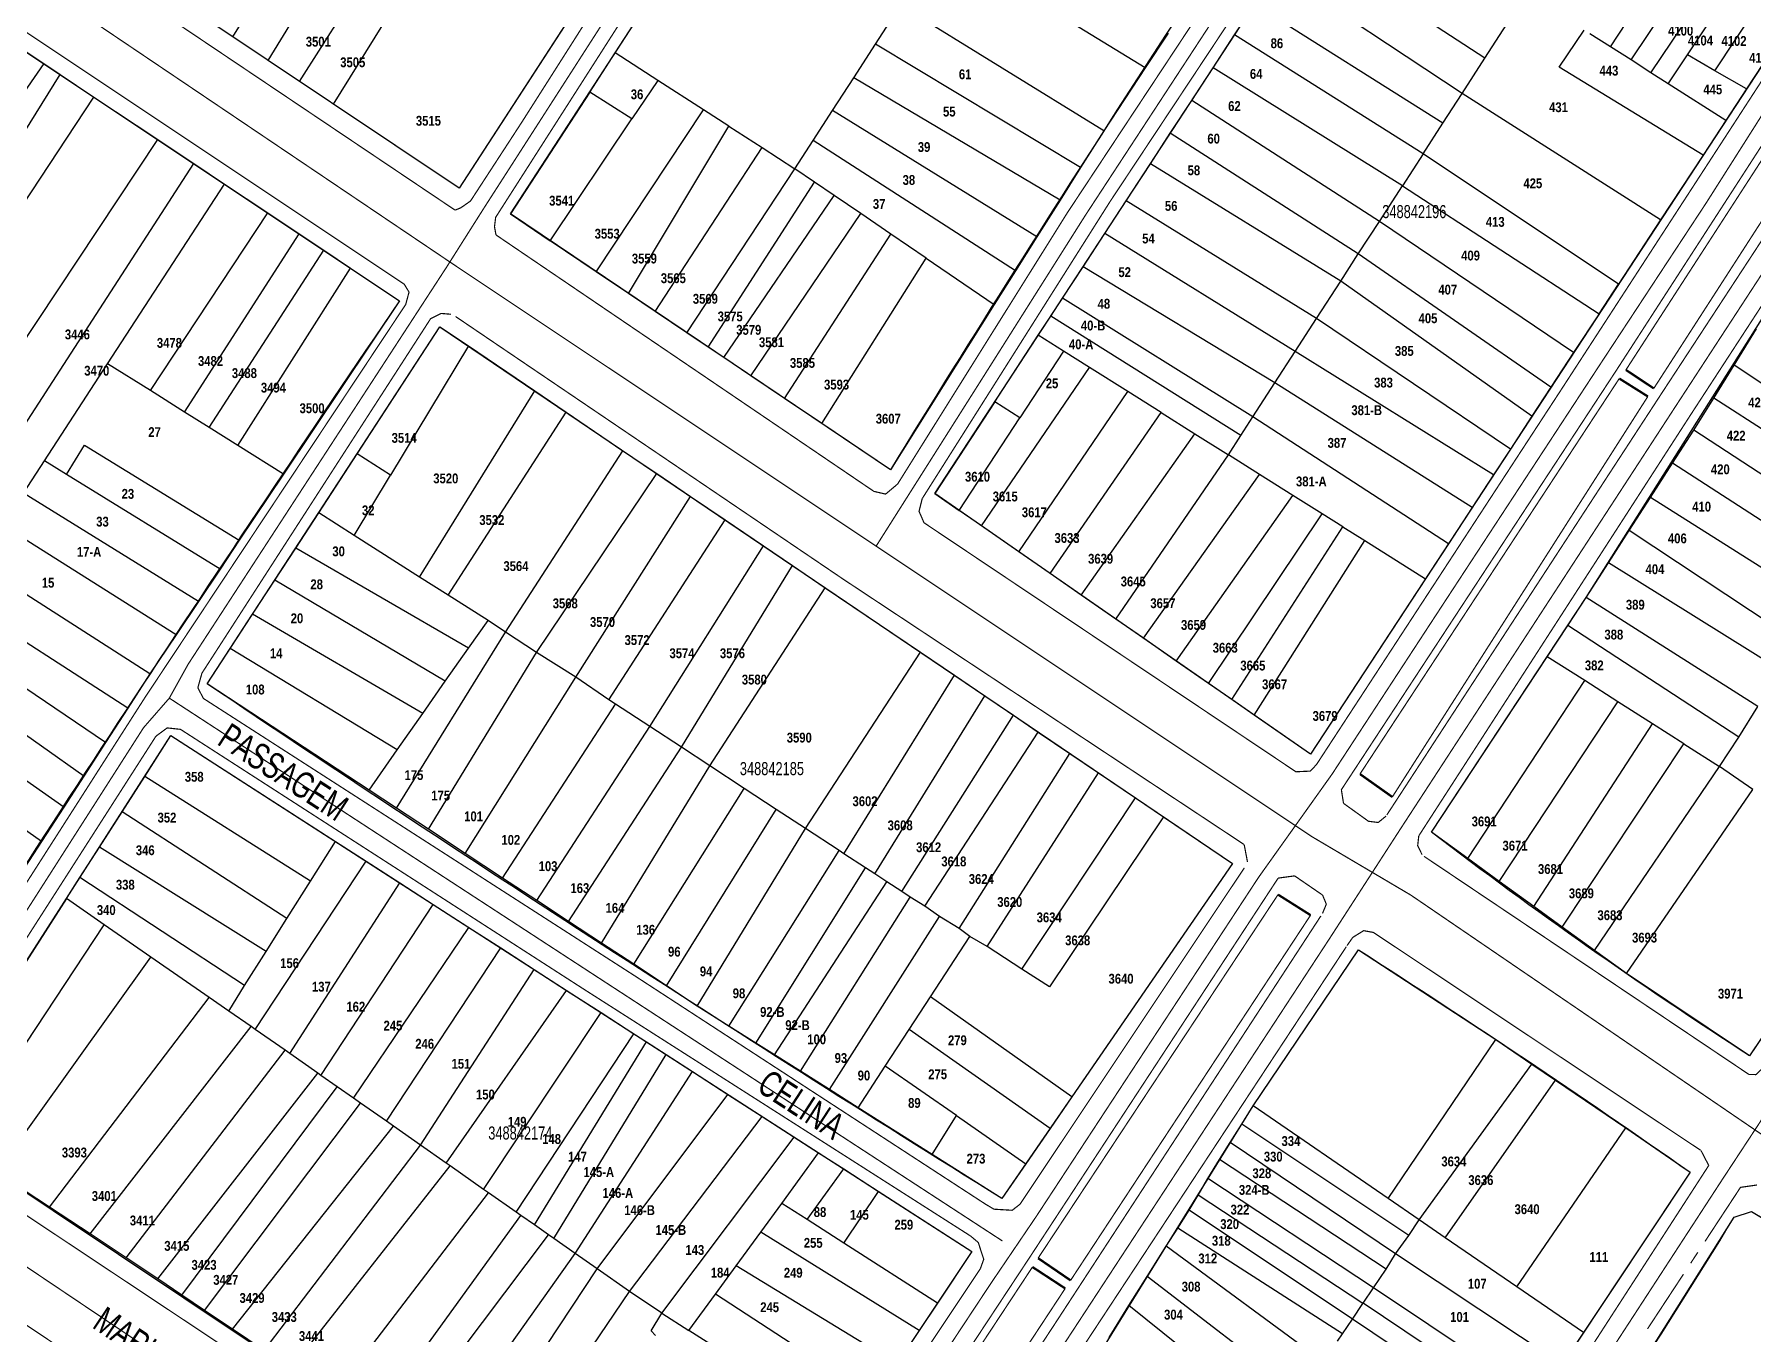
# Model space of a CAD drawing. Extents: x 203136 to 205923, y 4839890 to 4842982.
# Drawn here: x 204999.4 to 205261.9, y 4840699.6 to 4840898.2 of the extents above; entities that cross this region are included whole.
import ezdxf
from ezdxf.enums import TextEntityAlignment as Align

# ---------------------------------------------------------------- set-up
doc = ezdxf.new("R2010")
doc.units = 0
doc.header["$LTSCALE"] = 1.5
doc.header["$MEASUREMENT"] = 0
doc.linetypes.add('TRACO_13', pattern=[8, 5, -1, 1, -1])
for name, color, linetype in [('CD_MALHA_LOTES', 40, 'CONTINUOUS'), ('CD_TXT_QUADRA', 7, 'CONTINUOUS'), ('HD-CANAIS', 7, 'CONTINUOUS'), ('RU-QUADRAS', 210, 'CONTINUOUS'), ('SV-EIXO-RUA-N-PAV', 6, 'CONTINUOUS'), ('SV-EIXO-RUA-PAV', 20, 'CONTINUOUS'), ('SV-PONTE-BUEIRO', 249, 'CONTINUOUS'), ('SV-RUA-NAO-PAV-S-GUIA-C-GUIA', 7, 'CONTINUOUS'), ('SV-RUA-PAVIM-S-GUIA-C-GUIA', 7, 'CONTINUOUS'), ('SV-TXT-RUA-PAV-S-GUIA-C-GUIA', 7, 'CONTINUOUS'), ('Th_NmrPort', 1, 'CONTINUOUS')]:
    doc.layers.add(name, color=color, linetype=linetype)
doc.styles.add('ARIAL', font='ARIAL.TTF')
doc.styles.get("Standard").update_dxf_attribs({"font": 'swisscbo.ttf'})

msp = doc.modelspace()

# ---------------------------------------------------------------- linework, layer by layer
at = {"layer": 'CD_MALHA_LOTES', "linetype": 'Continuous', "flags": 128}
for points in [[(205029.64, 4840897.81), (205046.01, 4840924.04)], [(205088.04, 4840895.35), (205105.8, 4840922.69)], [(205035.05, 4840894.2), (205051.18, 4840920.54)], [(205240.03, 4840896.27), (205256.08, 4840920.7)], [(205039.83, 4840891), (205056.39, 4840917)], [(205243.17, 4840894.27), (205259.38, 4840918.45)], [(205246.21, 4840892.33), (205262.37, 4840916.41)], [(205251.78, 4840895.06), (205264.82, 4840914.73)], [(205045.04, 4840887.52), (205061.26, 4840913.71)], [(205169, 4840893.06), (205137.84, 4840912.14)], [(205220.86, 4840894.53), (205192.42, 4840913.08)], [(205255.99, 4840892.63), (205268.79, 4840912.02)], [(205273.31, 4840908.94), (205260.8, 4840889.85)], [(205217.38, 4840889.15), (205189.05, 4840907.93)], [(205029.64, 4840897.81), (205025.08, 4840900.86)], [(205081.18, 4840900.79), (205064.25, 4840874.68)], [(205127.82, 4840896.68), (205131.64, 4840902.57)], [(205162.66, 4840883.46), (205131.64, 4840902.57)], [(205182.62, 4840898.09), (205185.67, 4840902.75)], [(205214.46, 4840884.63), (205185.67, 4840902.75)], [(205172.49, 4840898.34), (205169, 4840893.06)], [(205220.86, 4840894.53), (205224.22, 4840899.73)], [(205232.22, 4840893.15), (205236.03, 4840898.82)], [(205240.03, 4840896.27), (205236.9, 4840898.27)], [(204997.05, 4840896.22), (205000.81, 4840893.71)], [(205035.05, 4840894.2), (205029.64, 4840897.81)], [(205124.5, 4840891.54), (205127.82, 4840896.68)], [(205159.11, 4840877.85), (205127.82, 4840896.68)], [(205179.34, 4840893.05), (205182.62, 4840898.09)], [(205211.43, 4840879.96), (205182.62, 4840898.09)], [(205243.17, 4840894.27), (205240.03, 4840896.27)], [(205000.81, 4840893.71), (204965.71, 4840842.98)], [(205000.81, 4840893.71), (205003.29, 4840892.05)], [(205039.83, 4840891), (205035.05, 4840894.2)], [(205084.2, 4840889.36), (205088.04, 4840895.35)], [(205094.57, 4840891.15), (205088.04, 4840895.35)], [(205169, 4840893.06), (205162.66, 4840883.46)], [(205176.09, 4840888.09), (205179.34, 4840893.05)], [(205208.26, 4840875.05), (205179.34, 4840893.05)], [(205217.38, 4840889.15), (205220.86, 4840894.53)], [(205254.17, 4840879.73), (205232.22, 4840893.15)], [(205246.21, 4840892.33), (205243.17, 4840894.27)], [(205248.86, 4840890.65), (205251.78, 4840895.06)], [(205255.99, 4840892.63), (205251.78, 4840895.06)], [(204965.45, 4840831.11), (205003.29, 4840892.05)], [(205003.29, 4840892.05), (205008.45, 4840888.61)], [(205045.04, 4840887.52), (205039.83, 4840891)], [(205094.57, 4840891.15), (205090.6, 4840885.28)], [(205101.56, 4840886.64), (205094.57, 4840891.15)], [(205121.26, 4840886.54), (205124.5, 4840891.54)], [(205155.98, 4840872.87), (205124.5, 4840891.54)], [(205248.86, 4840890.65), (205246.21, 4840892.33)], [(205257.65, 4840885.05), (205248.86, 4840890.65)], [(205260.8, 4840889.85), (205255.99, 4840892.63)], [(204968.96, 4840828.68), (205008.45, 4840888.61)], [(205008.45, 4840888.61), (205018.22, 4840882.1)], [(205084.2, 4840889.36), (205072.05, 4840870.75)], [(205090.6, 4840885.28), (205084.2, 4840889.36)], [(205172.82, 4840883.08), (205176.09, 4840888.09)], [(205204.74, 4840869.62), (205176.09, 4840888.09)], [(205214.46, 4840884.63), (205217.38, 4840889.15)], [(205247.69, 4840869.84), (205217.38, 4840889.15)], [(205260.8, 4840889.85), (205257.65, 4840885.05)], [(205064.25, 4840874.68), (205045.04, 4840887.52)], [(205078.13, 4840866.66), (205090.6, 4840885.28)], [(205085.15, 4840861.93), (205101.56, 4840886.64)], [(205105.4, 4840884.16), (205101.56, 4840886.64)], [(205118.3, 4840881.98), (205121.26, 4840886.54)], [(205152.44, 4840867.24), (205121.26, 4840886.54)], [(205257.65, 4840885.05), (205254.17, 4840879.73)], [(205090.07, 4840858.62), (205105.4, 4840884.16)], [(205105.4, 4840884.16), (205110.48, 4840880.89)], [(205162.66, 4840883.46), (205159.11, 4840877.85)], [(205169.78, 4840878.42), (205172.82, 4840883.08)], [(205201.53, 4840864.65), (205172.82, 4840883.08)], [(205211.43, 4840879.96), (205214.46, 4840884.63)], [(204978.41, 4840822.13), (205018.22, 4840882.1)], [(205018.22, 4840882.1), (205023.71, 4840878.44)], [(205094.18, 4840855.85), (205110.48, 4840880.89)], [(205110.48, 4840880.89), (205115.5, 4840877.66)], [(205115.5, 4840877.66), (205118.3, 4840881.98)], [(205149.19, 4840862.09), (205118.3, 4840881.98)], [(205211.43, 4840879.96), (205208.26, 4840875.05)], [(205241.27, 4840860.04), (205211.43, 4840879.96)], [(204984.49, 4840817.92), (205023.71, 4840878.44)], [(205023.71, 4840878.44), (205028.41, 4840875.3)], [(205098.99, 4840852.61), (205115.5, 4840877.66)], [(205118.47, 4840875.63), (205115.5, 4840877.66)], [(205159.11, 4840877.85), (205155.98, 4840872.87)], [(205166.09, 4840872.77), (205169.78, 4840878.42)], [(205198.85, 4840860.51), (205169.78, 4840878.42)], [(205254.17, 4840879.73), (205247.69, 4840869.84)], [(205010.54, 4840847.86), (205028.41, 4840875.3)], [(205028.41, 4840875.3), (205035.02, 4840870.9)], [(205102.25, 4840850.42), (205118.47, 4840875.63)], [(205121.5, 4840873.57), (205118.47, 4840875.63)], [(205204.74, 4840869.62), (205208.26, 4840875.05)], [(205208.26, 4840875.05), (205238.3, 4840855.51)], [(205104.64, 4840848.81), (205121.5, 4840873.57)], [(205125.56, 4840870.81), (205121.5, 4840873.57)], [(205155.98, 4840872.87), (205152.44, 4840867.24)], [(205162.82, 4840867.77), (205166.09, 4840872.77)], [(205195.14, 4840854.78), (205166.09, 4840872.77)], [(205017.07, 4840843.77), (205035.02, 4840870.9)], [(205035.02, 4840870.9), (205039.79, 4840867.72)], [(205072.05, 4840870.75), (205078.13, 4840866.66)], [(205108.74, 4840846.05), (205125.56, 4840870.81)], [(205130.14, 4840867.69), (205125.56, 4840870.81)], [(205201.53, 4840864.65), (205204.74, 4840869.62)], [(205234.41, 4840849.57), (205204.74, 4840869.62)], [(205247.69, 4840869.84), (205241.27, 4840860.04)], [(205022.29, 4840840.5), (205039.79, 4840867.72)], [(205039.79, 4840867.72), (205043.54, 4840865.22)], [(205085.15, 4840861.93), (205078.13, 4840866.66)], [(205113.88, 4840842.59), (205130.14, 4840867.69)], [(205135.55, 4840864), (205130.14, 4840867.69)], [(205152.44, 4840867.24), (205149.19, 4840862.09)], [(205159.5, 4840862.69), (205162.82, 4840867.77)], [(205191.9, 4840849.76), (205162.82, 4840867.77)], [(205026.06, 4840838.14), (205043.54, 4840865.22)], [(205043.54, 4840865.22), (205047.64, 4840862.48)], [(205119.61, 4840838.73), (205135.55, 4840864)], [(205135.55, 4840864), (205145.94, 4840856.92)], [(205198.85, 4840860.51), (205201.53, 4840864.65)], [(205230.95, 4840844.3), (205201.53, 4840864.65)], [(205030.44, 4840835.4), (205047.64, 4840862.48)], [(205047.64, 4840862.48), (205055.11, 4840857.5)], [(205090.07, 4840858.62), (205085.15, 4840861.93)], [(205149.19, 4840862.09), (205145.94, 4840856.92)], [(205156.37, 4840857.9), (205159.5, 4840862.69)], [(205188.79, 4840844.97), (205159.5, 4840862.69)], [(205195.14, 4840854.78), (205198.85, 4840860.51)], [(205228.04, 4840839.85), (205198.85, 4840860.51)], [(205238.3, 4840855.51), (205241.27, 4840860.04)], [(205055.11, 4840857.5), (205037.41, 4840831.03)], [(205094.18, 4840855.85), (205090.07, 4840858.62)], [(205145.94, 4840856.92), (205130.07, 4840831.69)], [(205154.55, 4840855.12), (205156.37, 4840857.9)], [(205185.44, 4840839.78), (205156.37, 4840857.9)], [(205048.64, 4840834.12), (205061.29, 4840853.53)], [(205061.29, 4840853.53), (205065.63, 4840850.59)], [(205098.99, 4840852.61), (205094.18, 4840855.85)], [(205152.66, 4840852.23), (205154.55, 4840855.12)], [(205183.6, 4840836.94), (205154.55, 4840855.12)], [(205191.9, 4840849.76), (205195.14, 4840854.78)], [(205224.77, 4840834.85), (205195.14, 4840854.78)], [(205238.3, 4840855.51), (205234.41, 4840849.57)], [(205102.25, 4840850.42), (205098.99, 4840852.61)], [(205146.01, 4840842.04), (205152.66, 4840852.23)], [(205156.53, 4840849.79), (205152.66, 4840852.23)], [(205258.92, 4840847.68), (205262.34, 4840853.22)], [(205065.63, 4840850.59), (205053.75, 4840830.88)], [(205065.63, 4840850.59), (205075.77, 4840843.72)], [(205104.64, 4840848.81), (205102.25, 4840850.42)], [(205108.74, 4840846.05), (205104.64, 4840848.81)], [(205156.53, 4840849.79), (205149.86, 4840839.63)], [(205160.5, 4840847.3), (205156.53, 4840849.79)], [(205188.79, 4840844.97), (205191.9, 4840849.76)], [(205222.18, 4840830.9), (205191.9, 4840849.76)], [(205234.41, 4840849.57), (205230.95, 4840844.3)], [(205000.88, 4840833.03), (205010.54, 4840847.86)], [(205017.07, 4840843.77), (205010.54, 4840847.86)], [(205113.88, 4840842.59), (205108.74, 4840846.05)], [(205144, 4840823.1), (205160.5, 4840847.3)], [(205166.32, 4840843.64), (205160.5, 4840847.3)], [(205255.8, 4840842.64), (205258.92, 4840847.68)], [(205284.83, 4840830.41), (205258.92, 4840847.68)], [(205022.29, 4840840.5), (205017.07, 4840843.77)], [(205058.19, 4840815.3), (205075.77, 4840843.72)], [(205075.77, 4840843.72), (205080.57, 4840840.47)], [(205149.68, 4840819.16), (205166.32, 4840843.64)], [(205171.4, 4840840.44), (205166.32, 4840843.64)], [(205185.44, 4840839.78), (205188.79, 4840844.97)], [(205218.93, 4840825.94), (205188.79, 4840844.97)], [(205230.95, 4840844.3), (205228.04, 4840839.85)], [(205026.06, 4840838.14), (205022.29, 4840840.5)], [(205062.57, 4840812.51), (205080.57, 4840840.47)], [(205080.57, 4840840.47), (205089.23, 4840834.6)], [(205119.61, 4840838.73), (205113.88, 4840842.59)], [(205146.01, 4840842.04), (205136.87, 4840828.05)], [(205149.86, 4840839.63), (205146.01, 4840842.04)], [(205154.49, 4840815.82), (205171.4, 4840840.44)], [(205171.4, 4840840.44), (205176.58, 4840837.19)], [(205252.78, 4840837.75), (205255.8, 4840842.64)], [(205281.94, 4840825.8), (205255.8, 4840842.64)], [(205030.44, 4840835.4), (205026.06, 4840838.14)], [(205130.07, 4840831.69), (205119.61, 4840838.73)], [(205140.58, 4840825.48), (205149.86, 4840839.63)], [(205183.6, 4840836.94), (205185.44, 4840839.78)], [(205215.29, 4840820.39), (205185.44, 4840839.78)], [(205228.04, 4840839.85), (205224.77, 4840834.85)], [(205249.52, 4840832.68), (205252.78, 4840837.75)], [(205278.73, 4840820.78), (205252.78, 4840837.75)], [(205004.24, 4840830.96), (205006.99, 4840835.44)], [(205006.99, 4840835.44), (205030.65, 4840820.91)], [(205037.41, 4840831.03), (205030.44, 4840835.4)], [(205159.23, 4840812.53), (205176.58, 4840837.19)], [(205176.58, 4840837.19), (205181.68, 4840833.98)], [(205181.68, 4840833.98), (205183.6, 4840836.94)], [(204997.69, 4840828.13), (205000.88, 4840833.03)], [(205004.24, 4840830.96), (205000.88, 4840833.03)], [(205042.78, 4840825.13), (205048.64, 4840834.12)], [(205053.75, 4840830.88), (205048.64, 4840834.12)], [(205071.32, 4840806.89), (205089.23, 4840834.6)], [(205089.23, 4840834.6), (205094.39, 4840831.11)], [(205164.5, 4840808.87), (205181.68, 4840833.98)], [(205186.45, 4840830.98), (205181.68, 4840833.98)], [(205224.77, 4840834.85), (205222.18, 4840830.9)], [(205246.15, 4840827.45), (205249.52, 4840832.68)], [(205275.58, 4840815.85), (205249.52, 4840832.68)], [(205027.71, 4840816.51), (205004.24, 4840830.96)], [(205037.41, 4840831.03), (205030.65, 4840820.91)], [(205048.2, 4840821.67), (205053.75, 4840830.88)], [(205076.06, 4840803.78), (205094.39, 4840831.11)], [(205094.39, 4840831.11), (205099.54, 4840827.62)], [(205168.7, 4840805.95), (205186.45, 4840830.98)], [(205191.54, 4840827.77), (205186.45, 4840830.98)], [(205222.18, 4840830.9), (205218.93, 4840825.94)], [(205024.42, 4840811.59), (204997.69, 4840828.13)], [(205082.06, 4840800), (205099.54, 4840827.62)], [(205099.54, 4840827.62), (205104.84, 4840824.02)], [(205136.87, 4840828.05), (205140.58, 4840825.48)], [(205173.72, 4840802.47), (205191.54, 4840827.77)], [(205196.01, 4840824.97), (205191.54, 4840827.77)], [(205242.91, 4840822.41), (205246.15, 4840827.45)], [(205272.39, 4840810.87), (205246.15, 4840827.45)], [(205039.26, 4840819.73), (205042.78, 4840825.13)], [(205048.2, 4840821.67), (205042.78, 4840825.13)], [(205144, 4840823.1), (205140.58, 4840825.48)], [(205178.67, 4840799.03), (205196.01, 4840824.97)], [(205199.15, 4840822.99), (205196.01, 4840824.97)], [(205218.93, 4840825.94), (205215.29, 4840820.39)], [(205021.01, 4840806.49), (204994.49, 4840823.22)], [(205087.08, 4840796.56), (205104.84, 4840824.02)], [(205104.84, 4840824.02), (205110.69, 4840820.06)], [(205149.68, 4840819.16), (205144, 4840823.1)], [(205182.2, 4840796.58), (205199.15, 4840822.99)], [(205199.15, 4840822.99), (205202.53, 4840820.87)], [(205239.73, 4840817.47), (205242.91, 4840822.41)], [(205268.79, 4840805.24), (205242.91, 4840822.41)], [(205030.65, 4840820.91), (205027.71, 4840816.51)], [(205036.06, 4840814.82), (205039.26, 4840819.73)], [(205065.63, 4840804.44), (205039.26, 4840819.73)], [(205058.19, 4840815.3), (205048.2, 4840821.67)], [(205093.35, 4840792.45), (205110.69, 4840820.06)], [(205110.69, 4840820.06), (205115.11, 4840817.07)], [(205185.63, 4840794.19), (205202.53, 4840820.87)], [(205202.53, 4840820.87), (205211.79, 4840815.04)], [(205215.29, 4840820.39), (205211.79, 4840815.04)], [(205017, 4840800.5), (204990.69, 4840817.38)], [(205098.16, 4840789.3), (205115.11, 4840817.07)], [(205115.11, 4840817.07), (205120.14, 4840813.66)], [(205154.49, 4840815.82), (205149.68, 4840819.16)], [(205236.33, 4840812.19), (205239.73, 4840817.47)], [(205266.08, 4840801.01), (205239.73, 4840817.47)], [(205027.71, 4840816.51), (205024.42, 4840811.59)], [(205032.68, 4840809.64), (205036.06, 4840814.82)], [(205062.1, 4840799.4), (205036.06, 4840814.82)], [(205062.57, 4840812.51), (205058.19, 4840815.3)], [(205159.23, 4840812.53), (205154.49, 4840815.82)], [(205211.79, 4840815.04), (205194.22, 4840788.23)], [(205013.64, 4840795.29), (204987.28, 4840812.3)], [(205024.42, 4840811.59), (205021.01, 4840806.49)], [(205068.63, 4840808.64), (205062.57, 4840812.51)], [(205102.48, 4840786.47), (205120.14, 4840813.66)], [(205120.14, 4840813.66), (205134.66, 4840803.82)], [(205164.5, 4840808.87), (205159.23, 4840812.53)], [(205233.52, 4840807.89), (205236.33, 4840812.19)], [(205262.56, 4840795.52), (205236.33, 4840812.19)], [(205029.27, 4840804.41), (205032.68, 4840809.64)], [(205058.67, 4840794.47), (205032.68, 4840809.64)], [(205168.7, 4840805.95), (205164.5, 4840808.87)], [(205010.22, 4840790.01), (204984.1, 4840807.7)], [(205021.01, 4840806.49), (205017, 4840800.5)], [(205054.64, 4840780), (205071.32, 4840806.89)], [(205065.63, 4840804.44), (205068.63, 4840808.64)], [(205071.32, 4840806.89), (205068.63, 4840808.64)], [(205076.06, 4840803.78), (205071.32, 4840806.89)], [(205230.38, 4840803.13), (205233.52, 4840807.89)], [(205259.66, 4840790.85), (205233.52, 4840807.89)], [(205025.74, 4840799), (205029.27, 4840804.41)], [(205054.77, 4840788.9), (205029.27, 4840804.41)], [(205059.54, 4840776.77), (205076.06, 4840803.78)], [(205062.1, 4840799.4), (205065.63, 4840804.44)], [(205082.06, 4840800), (205076.06, 4840803.78)], [(205117.12, 4840776.88), (205134.66, 4840803.82)], [(205134.66, 4840803.82), (205139.84, 4840800.31)], [(205173.72, 4840802.47), (205168.7, 4840805.95)], [(205006.93, 4840784.91), (204980.99, 4840803.2)], [(205178.67, 4840799.03), (205173.72, 4840802.47)], [(205212.69, 4840776.33), (205230.38, 4840803.13)], [(205236.1, 4840799.48), (205230.38, 4840803.13)], [(205003.84, 4840780.13), (204977.72, 4840798.47)], [(205017, 4840800.5), (205013.64, 4840795.29)], [(205050.47, 4840782.74), (205025.74, 4840799)], [(205058.67, 4840794.47), (205062.1, 4840799.4)], [(205065.13, 4840773.09), (205082.06, 4840800)], [(205087.08, 4840796.56), (205082.06, 4840800)], [(205122.97, 4840773.05), (205139.84, 4840800.31)], [(205139.84, 4840800.31), (205144.5, 4840797.15)], [(205182.2, 4840796.58), (205178.67, 4840799.03)], [(205218.24, 4840772.31), (205236.1, 4840799.48)], [(205241.17, 4840796.26), (205236.1, 4840799.48)], [(205070.85, 4840769.33), (205088.11, 4840795.88)], [(205088.11, 4840795.88), (205087.08, 4840796.56)], [(205093.35, 4840792.45), (205088.11, 4840795.88)], [(205127.7, 4840769.96), (205144.5, 4840797.15)], [(205144.5, 4840797.15), (205148.88, 4840794.18)], [(205185.63, 4840794.19), (205182.2, 4840796.58)], [(205223.06, 4840768.81), (205241.17, 4840796.26)], [(205246.43, 4840792.9), (205241.17, 4840796.26)], [(205000.46, 4840774.9), (204974.22, 4840793.4)], [(205013.64, 4840795.29), (205010.22, 4840790.01)], [(205054.77, 4840788.9), (205058.67, 4840794.47)], [(205131.84, 4840767.28), (205148.88, 4840794.18)], [(205148.88, 4840794.18), (205152.65, 4840791.63)], [(205194.22, 4840788.23), (205185.63, 4840794.19)], [(205259.66, 4840790.85), (205262.56, 4840795.52)], [(205016.21, 4840784.85), (205020.21, 4840791.1)], [(205020.21, 4840791.1), (205045.32, 4840774.92)], [(205076.08, 4840765.89), (205093.35, 4840792.45)], [(205098.16, 4840789.3), (205093.35, 4840792.45)], [(205135.35, 4840765.01), (205152.65, 4840791.63)], [(205152.65, 4840791.63), (205157.49, 4840788.35)], [(205228.32, 4840765), (205246.43, 4840792.9)], [(205251.26, 4840789.83), (205246.43, 4840792.9)], [(205256.7, 4840786.36), (205259.66, 4840790.85)], [(205010.22, 4840790.01), (205006.93, 4840784.91)], [(205050.47, 4840782.74), (205054.77, 4840788.9)], [(205080.93, 4840762.7), (205098.16, 4840789.3)], [(205102.48, 4840786.47), (205098.16, 4840789.3)], [(205140.57, 4840761.63), (205157.49, 4840788.35)], [(205157.49, 4840788.35), (205161.87, 4840785.38)], [(205232.66, 4840761.85), (205251.26, 4840789.83)], [(205251.26, 4840789.83), (205256.7, 4840786.36)], [(205085.98, 4840759.38), (205102.48, 4840786.47)], [(205107.75, 4840783.02), (205102.48, 4840786.47)], [(205144.86, 4840758.86), (205161.87, 4840785.38)], [(205161.87, 4840785.38), (205167.48, 4840781.58)], [(205237.58, 4840758.28), (205256.7, 4840786.36)], [(205261.78, 4840782.87), (205256.7, 4840786.36)], [(205006.93, 4840784.91), (205003.84, 4840780.13)], [(205012.75, 4840779.45), (205016.21, 4840784.85)], [(205041.51, 4840768.86), (205016.21, 4840784.85)], [(205054.64, 4840780), (205050.47, 4840782.74)], [(205090.9, 4840756.15), (205107.75, 4840783.02)], [(205112.64, 4840779.81), (205107.75, 4840783.02)], [(205242.46, 4840754.74), (205261.78, 4840782.87)], [(205290.24, 4840784.93), (205261.25, 4840742.18)], [(205003.84, 4840780.13), (205000.46, 4840774.9)], [(205059.54, 4840776.77), (205054.64, 4840780)], [(205150.17, 4840755.43), (205167.48, 4840781.58)], [(205167.48, 4840781.58), (205171.79, 4840778.66)], [(205009.29, 4840774.05), (205012.75, 4840779.45)], [(205037.92, 4840763.16), (205012.75, 4840779.45)], [(205095.9, 4840752.86), (205112.64, 4840779.81)], [(205117.12, 4840776.88), (205112.64, 4840779.81)], [(205171.79, 4840778.66), (205154.37, 4840752.71)], [(205171.79, 4840778.66), (205182.31, 4840771.53)], [(205000.46, 4840774.9), (204997.26, 4840769.96)], [(205041.51, 4840768.86), (205045.32, 4840774.92)], [(205045.32, 4840774.92), (205050, 4840771.9)], [(205065.13, 4840773.09), (205059.54, 4840776.77)], [(205100.59, 4840749.77), (205117.12, 4840776.88)], [(205122.23, 4840773.53), (205117.12, 4840776.88)], [(205218.24, 4840772.31), (205212.69, 4840776.33)], [(205006.31, 4840769.39), (205009.29, 4840774.05)], [(205034.73, 4840758.1), (205009.29, 4840774.05)], [(205070.85, 4840769.33), (205065.13, 4840773.09)], [(205105.41, 4840746.72), (205122.23, 4840773.53)], [(205122.97, 4840773.05), (205122.23, 4840773.53)], [(205126.25, 4840770.9), (205122.97, 4840773.05)], [(205223.06, 4840768.81), (205218.24, 4840772.31)], [(205033.07, 4840746.21), (205050, 4840771.9)], [(205050, 4840771.9), (205055.16, 4840768.58)], [(205109.55, 4840744.11), (205126.25, 4840770.9)], [(205127.7, 4840769.96), (205126.25, 4840770.9)], [(205129.55, 4840768.73), (205127.7, 4840769.96)], [(205182.31, 4840771.53), (205157.79, 4840735.89)], [(205004.25, 4840766.18), (205006.31, 4840769.39)], [(205031.45, 4840752.9), (205006.31, 4840769.39)], [(205037.92, 4840763.16), (205041.51, 4840768.86)], [(205038.35, 4840742.51), (205055.16, 4840768.58)], [(205055.16, 4840768.58), (205060.28, 4840765.28)], [(205076.08, 4840765.89), (205070.85, 4840769.33)], [(205112.39, 4840742.31), (205129.55, 4840768.73)], [(205131.84, 4840767.28), (205129.55, 4840768.73)], [(205133.07, 4840766.42), (205131.84, 4840767.28)], [(205228.32, 4840765), (205223.06, 4840768.81)], [(205004.25, 4840766.18), (204982.24, 4840731.82)], [(205010.03, 4840762.18), (205004.25, 4840766.18)], [(205043.1, 4840739.18), (205060.28, 4840765.28)], [(205060.28, 4840765.28), (205065.69, 4840761.79)], [(205080.93, 4840762.7), (205076.08, 4840765.89)], [(205116.36, 4840739.81), (205133.07, 4840766.42)], [(205135.35, 4840765.01), (205133.07, 4840766.42)], [(205137.55, 4840763.47), (205135.35, 4840765.01)], [(205232.66, 4840761.85), (205228.32, 4840765)], [(204987.62, 4840728.29), (205010.03, 4840762.18)], [(205017.15, 4840757.26), (205010.03, 4840762.18)], [(205034.73, 4840758.1), (205037.92, 4840763.16)], [(205048.07, 4840735.7), (205065.69, 4840761.79)], [(205065.69, 4840761.79), (205070.57, 4840758.65)], [(205085.98, 4840759.38), (205080.93, 4840762.7)], [(205120.77, 4840737.02), (205137.55, 4840763.47)], [(205140.57, 4840761.63), (205137.55, 4840763.47)], [(205142.23, 4840760.4), (205140.57, 4840761.63)], [(205237.58, 4840758.28), (205232.66, 4840761.85)], [(205090.9, 4840756.15), (205085.98, 4840759.38)], [(205136.21, 4840751.19), (205142.23, 4840760.4)], [(205144.86, 4840758.86), (205142.23, 4840760.4)], [(204993.57, 4840724.38), (205017.15, 4840757.26)], [(205026.06, 4840751.09), (205017.15, 4840757.26)], [(205031.45, 4840752.9), (205034.73, 4840758.1)], [(205053.11, 4840732.18), (205070.57, 4840758.65)], [(205070.57, 4840758.65), (205075.7, 4840755.34)], [(205150.17, 4840755.43), (205144.86, 4840758.86)], [(205185.48, 4840734.52), (205201.56, 4840758.36)], [(205201.56, 4840758.36), (205222.51, 4840744.68)], [(205242.46, 4840754.74), (205237.58, 4840758.28)], [(205058.34, 4840728.51), (205075.7, 4840755.34)], [(205075.7, 4840755.34), (205080.64, 4840752.16)], [(205095.9, 4840752.86), (205090.9, 4840756.15)], [(205154.37, 4840752.71), (205150.17, 4840755.43)], [(205261.25, 4840742.18), (205242.46, 4840754.74)], [(205029.05, 4840749.02), (205031.45, 4840752.9)], [(205062.26, 4840725.77), (205080.64, 4840752.16)], [(205080.64, 4840752.16), (205085.91, 4840748.77)], [(205100.59, 4840749.77), (205095.9, 4840752.86)], [(205132.94, 4840746.19), (205136.21, 4840751.19)], [(205157.79, 4840735.89), (205136.21, 4840751.19)], [(205001.67, 4840719.05), (205026.06, 4840751.09)], [(205029.05, 4840749.02), (205026.06, 4840751.09)], [(205032.47, 4840746.63), (205029.05, 4840749.02)], [(205067.95, 4840721.78), (205085.91, 4840748.77)], [(205085.91, 4840748.77), (205090.89, 4840745.56)], [(205105.41, 4840746.72), (205100.59, 4840749.77)], [(205007.86, 4840714.98), (205032.47, 4840746.63)], [(205033.07, 4840746.21), (205032.47, 4840746.63)], [(205037.63, 4840743.02), (205033.07, 4840746.21)], [(205109.55, 4840744.11), (205105.41, 4840746.72)], [(205129.29, 4840740.6), (205132.94, 4840746.19)], [(205154.48, 4840731.07), (205132.94, 4840746.19)], [(205072.92, 4840718.3), (205090.89, 4840745.56)], [(205075.71, 4840716.35), (205092.82, 4840744.31)], [(205090.89, 4840745.56), (205092.82, 4840744.31)], [(205092.82, 4840744.31), (205095.81, 4840742.38)], [(205112.39, 4840742.31), (205109.55, 4840744.11)], [(205206.08, 4840720.37), (205222.51, 4840744.68)], [(205222.51, 4840744.68), (205228.05, 4840740.92)], [(205013.37, 4840711.34), (205037.63, 4840743.02)], [(205038.35, 4840742.51), (205037.63, 4840743.02)], [(205042.63, 4840739.51), (205038.35, 4840742.51)], [(205078.67, 4840714.28), (205095.81, 4840742.38)], [(205095.81, 4840742.38), (205099.84, 4840739.78)], [(205116.36, 4840739.81), (205112.39, 4840742.31)], [(205125.15, 4840734.25), (205129.29, 4840740.6)], [(205140.17, 4840733.05), (205129.29, 4840740.6)], [(205210.81, 4840717.12), (205228.05, 4840740.92)], [(205228.05, 4840740.92), (205231.66, 4840738.46)], [(205018.19, 4840708.1), (205042.63, 4840739.51)], [(205043.1, 4840739.18), (205042.63, 4840739.51)], [(205045.62, 4840737.42), (205043.1, 4840739.18)], [(205081.94, 4840711.99), (205099.84, 4840739.78)], [(205099.84, 4840739.78), (205105.27, 4840736.28)], [(205120.77, 4840737.02), (205116.36, 4840739.81)], [(205214.79, 4840714.4), (205231.66, 4840738.46)], [(205231.66, 4840738.46), (205242.36, 4840731.19)], [(205021.88, 4840705.62), (205045.62, 4840737.42)], [(205048.07, 4840735.7), (205045.62, 4840737.42)], [(205049.14, 4840734.96), (205048.07, 4840735.7)], [(205085.29, 4840709.64), (205105.27, 4840736.28)], [(205105.27, 4840736.28), (205110.47, 4840732.93)], [(205125.15, 4840734.25), (205120.77, 4840737.02)], [(205157.79, 4840735.89), (205154.48, 4840731.07)], [(205025.35, 4840703.29), (205049.14, 4840734.96)], [(205053.11, 4840732.18), (205049.14, 4840734.96)], [(205090.23, 4840706.19), (205110.47, 4840732.93)], [(205110.47, 4840732.93), (205115.38, 4840729.77)], [(205136.45, 4840727.11), (205125.15, 4840734.25)], [(205136.45, 4840727.11), (205140.17, 4840733.05)], [(205140.17, 4840733.05), (205150.78, 4840725.7)], [(205183.74, 4840731.76), (205185.48, 4840734.52)], [(205206.08, 4840720.37), (205185.48, 4840734.52)], [(205029.62, 4840700.42), (205054.18, 4840731.43)], [(205054.18, 4840731.43), (205053.11, 4840732.18)], [(205058.34, 4840728.51), (205054.18, 4840731.43)], [(205154.48, 4840731.07), (205150.78, 4840725.7)], [(205181.97, 4840728.95), (205183.74, 4840731.76)], [(205209.23, 4840714.76), (205183.74, 4840731.76)], [(205225.74, 4840706.88), (205242.36, 4840731.19)], [(205242.36, 4840731.19), (205252.21, 4840724.4)], [(205034.46, 4840697.17), (205058.34, 4840728.51)], [(205062.26, 4840725.77), (205058.34, 4840728.51)], [(205095.15, 4840702.87), (205115.38, 4840729.77)], [(205115.38, 4840729.77), (205119.12, 4840727.36)], [(205180.31, 4840726.33), (205181.97, 4840728.95)], [(205207.22, 4840711.91), (205181.97, 4840728.95)], [(205038.55, 4840694.42), (205062.83, 4840725.37)], [(205062.83, 4840725.37), (205062.26, 4840725.77)], [(205067.95, 4840721.78), (205062.83, 4840725.37)], [(205113.49, 4840719.64), (205119.12, 4840727.36)], [(205117.36, 4840717.16), (205122.94, 4840724.9)], [(205119.12, 4840727.36), (205122.94, 4840724.9)], [(205122.94, 4840724.9), (205128.27, 4840721.47)], [(205147.11, 4840720.37), (205136.45, 4840727.11)], [(205150.78, 4840725.7), (205147.11, 4840720.37)], [(205178.57, 4840723.42), (205180.31, 4840726.33)], [(205205.76, 4840709.6), (205180.31, 4840726.33)], [(205001.67, 4840719.05), (204993.57, 4840724.38)], [(205177.07, 4840720.92), (205178.57, 4840723.42)], [(205203.84, 4840706.73), (205178.57, 4840723.42)], [(205252.21, 4840724.4), (205235.9, 4840699.9)], [(205044.93, 4840690.13), (205068.68, 4840721.27)], [(205068.68, 4840721.27), (205067.95, 4840721.78)], [(205072.92, 4840718.3), (205068.68, 4840721.27)], [(205110.28, 4840715.25), (205113.49, 4840719.64)], [(205117.36, 4840717.16), (205113.49, 4840719.64)], [(205122.97, 4840713.56), (205128.27, 4840721.47)], [(205128.27, 4840721.47), (205142.52, 4840712.28)], [(205175.68, 4840718.62), (205177.07, 4840720.92)], [(205202.23, 4840704.33), (205177.07, 4840720.92)], [(205210.81, 4840717.12), (205206.08, 4840720.37)], [(205007.86, 4840714.98), (205001.67, 4840719.05)], [(205050.8, 4840686.19), (205073.65, 4840717.79)], [(205073.65, 4840717.79), (205072.92, 4840718.3)], [(205075.71, 4840716.35), (205073.65, 4840717.79)], [(205122.97, 4840713.56), (205117.36, 4840717.16)], [(205173.95, 4840715.86), (205175.68, 4840718.62)], [(205200.65, 4840701.98), (205175.68, 4840718.62)], [(205209.23, 4840714.76), (205210.81, 4840717.12)], [(205214.79, 4840714.4), (205210.81, 4840717.12)], [(205244.86, 4840695.18), (205258.92, 4840717.54)], [(205258.92, 4840717.54), (205261.56, 4840718.4)], [(205261.56, 4840718.4), (205276.52, 4840709.47)], [(205013.37, 4840711.34), (205007.86, 4840714.98)], [(205054.44, 4840683.75), (205077.89, 4840714.83)], [(205077.89, 4840714.83), (205075.71, 4840716.35)], [(205078.67, 4840714.28), (205077.89, 4840714.83)], [(205106.51, 4840710.08), (205110.28, 4840715.25)], [(205134.49, 4840700.23), (205110.28, 4840715.25)], [(205172.21, 4840713.09), (205173.95, 4840715.86)], [(205199.13, 4840699.72), (205173.95, 4840715.86)], [(205207.22, 4840711.91), (205209.23, 4840714.76)], [(205225.74, 4840706.88), (205214.79, 4840714.4)], [(205059.5, 4840680.34), (205081.94, 4840711.99)], [(205081.94, 4840711.99), (205078.67, 4840714.28)], [(205085.29, 4840709.64), (205081.94, 4840711.99)], [(205137.26, 4840704.38), (205122.97, 4840713.56)], [(205142.52, 4840712.28), (205137.26, 4840704.38)], [(205169.29, 4840708.45), (205172.21, 4840713.09)], [(205196.24, 4840695.41), (205172.21, 4840713.09)], [(205205.76, 4840709.6), (205207.22, 4840711.91)], [(205232.67, 4840695.03), (205207.22, 4840711.91)], [(205018.19, 4840708.1), (205013.37, 4840711.34)], [(205063.96, 4840677.35), (205085.29, 4840709.64)], [(205090.23, 4840706.19), (205085.29, 4840709.64)], [(205103.38, 4840705.79), (205106.51, 4840710.08)], [(205131.08, 4840695.11), (205106.51, 4840710.08)], [(205203.84, 4840706.73), (205205.76, 4840709.6)], [(205021.88, 4840705.62), (205018.19, 4840708.1)], [(205166.51, 4840704.03), (205169.29, 4840708.45)], [(205192.86, 4840690.37), (205169.29, 4840708.45)], [(205202.27, 4840704.39), (205203.84, 4840706.73)], [(205229.18, 4840689.77), (205203.84, 4840706.73)], [(205235.9, 4840699.9), (205225.74, 4840706.88)], [(205025.35, 4840703.29), (205021.88, 4840705.62)], [(205068.6, 4840674.23), (205090.23, 4840706.19)], [(205095.15, 4840702.87), (205090.23, 4840706.19)], [(205099.32, 4840700.23), (205103.38, 4840705.79)], [(205127.63, 4840689.93), (205103.38, 4840705.79)], [(205137.26, 4840704.38), (205134.49, 4840700.23)], [(205163.48, 4840699.14), (205166.51, 4840704.03)], [(205189.57, 4840685.48), (205166.51, 4840704.03)], [(205200.65, 4840701.98), (205202.23, 4840704.33)], [(205202.23, 4840704.33), (205202.27, 4840704.39)], [(205227.59, 4840687.39), (205202.27, 4840704.39)], [(205029.62, 4840700.42), (205025.35, 4840703.29)], [(205093.54, 4840700.17), (205095.15, 4840702.87)], [(205095.15, 4840702.87), (205099.32, 4840700.23)], [(205199.13, 4840699.72), (205200.65, 4840701.98)], [(205225.96, 4840684.94), (205200.65, 4840701.98)], [(205034.46, 4840697.17), (205029.62, 4840700.42)], [(205094.23, 4840699.48), (205093.54, 4840700.17)], [(205124.03, 4840684.52), (205099.32, 4840700.23)], [(205134.49, 4840700.23), (205131.08, 4840695.11)], [(205198.37, 4840698.58), (205199.13, 4840699.72)], [(205235.9, 4840699.9), (205232.67, 4840695.03)]]:
    msp.add_lwpolyline(points, dxfattribs=at)
at = {"layer": 'HD-CANAIS', "linetype": 'Continuous', "const_width": 0.18}
for points in [[(205280.23, 4840905.41), (205242.39, 4840846.93)], [(205246.65, 4840844.11), (205284.35, 4840902.6)], [(205241.38, 4840845.62), (205201.78, 4840785.21)], [(205206.72, 4840781.71), (205245.74, 4840842.88)], [(205189.27, 4840766.8), (205152.63, 4840711.27)], [(205157.59, 4840707.88), (205194.24, 4840763.66)], [(205151.77, 4840709.92), (205108.55, 4840644.37)], [(205113.57, 4840640.95), (205156.77, 4840706.65)]]:
    msp.add_lwpolyline(points, dxfattribs=at)
at = {"layer": 'RU-QUADRAS', "color": 6, "linetype": 'Continuous'}
for points in [[(205072.05, 4840870.75), (205149.87, 4840990.49), (205208.09, 4840952.23, 0.0109787882), (205130.07, 4840831.69)], [(204846.85, 4840822.41), (204874.16, 4840867.81, -0.0073323532), (204925.24, 4840944.1), (205055.11, 4840857.5, 0.0077594274), (204975.07, 4840735.63, 0.0103400518)], [(205212.69, 4840776.33), (205236.33, 4840812.19), (205268.63, 4840863.38), (205282.7, 4840884.64), (205316.64, 4840859.4), (205317.6, 4840860.87), (205283.68, 4840886.11), (205290.62, 4840896.6), (205292.34, 4840897.35), (205342.38, 4840862.81), (205261.25, 4840742.18, -0.0191158523)], [(205025.74, 4840799), (205061.29, 4840853.53), (205182.31, 4840771.53), (205147.11, 4840720.37, -0.0090865515)], [(205123.05, 4840637.48), (205159.7, 4840692.95), (205185.48, 4840734.52), (205201.56, 4840758.36, -0.0103196339), (205252.21, 4840724.4), (205197.9, 4840642.68), (205173.2, 4840602.86)], [(205181.48, 4840598.87), (205221.72, 4840661.35, 0.0192944849), (205258.92, 4840717.54), (205261.56, 4840718.4, -0.0209780421), (205309.42, 4840687.91, -0.0092025286), (205229.84, 4840566.56)]]:
    msp.add_lwpolyline(points, format="xyb", close=True, dxfattribs=at)
for points in [[(205000.94, 4840920.54), (205046.11, 4840986.83), (205110.53, 4840946.06), (205064.25, 4840874.68), (205025.08, 4840900.86), (205027.03, 4840903.9)], [(205136.87, 4840828.05), (205215.5, 4840948.42), (205273.31, 4840908.94), (205194.22, 4840788.23)], [(204982.24, 4840731.82), (205020.21, 4840791.1), (205142.52, 4840712.28), (205102.15, 4840651.69)]]:
    msp.add_lwpolyline(points, close=True, dxfattribs=at)
at = {"layer": 'SV-EIXO-RUA-N-PAV', "const_width": 0.18}
for points in [[(205149.550001, 4840998.053243), (205145.751738, 4840992.306423), (205118.070242, 4840949.856394), (205115.181394, 4840946.274223), (205112.870315, 4840941.883174), (205099.350506, 4840920.447921), (205067.919839, 4840871.510835), (205062.29539, 4840862.616942), (205022.85381, 4840802.005151), (205019.964962, 4840796.805224)], [(205433.260072, 4840994.491023), (205410.708348, 4840960.301368), (205374.242832, 4840904.439301), (205356.242833, 4840877.387577), (205346.466971, 4840859.439302), (205339.122143, 4840847.904819), (205320.294558, 4840819.508269), (205305.501455, 4840796.542752), (205267.587663, 4840739.232409), (205257.087663, 4840723.24965), (205217.311802, 4840662.111721), (205202.311802, 4840640.025515), (205187.725596, 4840619.180688), (205172.77732, 4840594.922068), (205171.122148, 4840592.439309)], [(205215.043349, 4840954.382144), (205211.320418, 4840948.611627), (205183.87837, 4840907.287131), (205159.808285, 4840870.482501), (205145.100782, 4840847.2016), (205127.898274, 4840820.016767)]]:
    msp.add_lwpolyline(points, dxfattribs=at)
at = {"layer": 'SV-EIXO-RUA-PAV', "const_width": 0.18}
for points in [[(205546.167555, 4840539.8707), (205515.88897, 4840558.876335), (205496.610849, 4840570.783379), (205487.852371, 4840576.846941), (205483.809996, 4840584.594826), (205425.757006, 4840623.109672), (205267.742374, 4840727.015517), (205209.564034, 4840766.713678), (205194.506111, 4840775.611542), (205064.118185, 4840862.536826), (204928.596875, 4840953.911043), (204901.903284, 4840971.70677), (204782.19, 4841049.35)], [(205369.826503, 4841049.127689), (205365.827692, 4841044.515207), (205338.221709, 4841001.914817), (205321.251294, 4840975.819898), (205295.156376, 4840935.311751), (205286.787404, 4840922.58394), (205281.847386, 4840914.389322), (205276.035601, 4840906.136586), (205254.648229, 4840872.428228), (205238.491464, 4840847.844374), (205214.488788, 4840811.172005), (205197.518374, 4840785.193322), (205186.301627, 4840769.443383), (205152.360797, 4840717.660371), (205145.386654, 4840707.37351), (205106.389571, 4840648.325765), (205096.3933, 4840631.239115), (205058.907281, 4840576.143385), (205053.560438, 4840567.658178), (205018.864076, 4840515.700812), (205006.078147, 4840495.998858), (204970.335664, 4840438.869003), (204964.291407, 4840428.582142), (204952.667835, 4840410.914313)], [(205380.35943, 4841042.779358), (205376.151673, 4841036.309987), (205344.740815, 4840987.792747), (205298.361873, 4840915.827965), (205292.168183, 4840907.053571), (205286.564368, 4840897.468098), (205250.065836, 4840841.503682), (205208.110958, 4840777.05981), (205197.050797, 4840759.953428), (205155.538326, 4840696.541837), (205117.63884, 4840638.807796), (205106.726148, 4840622.954899), (205070.080148, 4840566.843015), (205065.803552, 4840560.206918), (205032.033193, 4840508.519098), (205021.046767, 4840491.928857)], [(204832.496762, 4840821.506698), (204975.823998, 4840724.962164), (205117.32382, 4840629.861882), (205125.153468, 4840623.620858)], [(205019.964962, 4840796.805224), (205016.036128, 4840792.298621), (204979.844628, 4840735.690664), (204968.947905, 4840718.344111), (204966.257811, 4840714.379453)], [(205019.964962, 4840796.805224), (205147.169248, 4840713.908495)]]:
    msp.add_lwpolyline(points, dxfattribs=at)
at = {"layer": 'SV-PONTE-BUEIRO', "linetype": 'Continuous', "const_width": 0.35}
for points in [[(205241.38, 4840845.62), (205245.74, 4840842.88)], [(205246.65, 4840844.11), (205242.39, 4840846.93)], [(205201.78, 4840785.21), (205206.72, 4840781.71)], [(205189.27, 4840766.8), (205194.24, 4840763.66)], [(205151.77, 4840709.92), (205156.77, 4840706.65)], [(205157.59, 4840707.88), (205152.63, 4840711.27)]]:
    msp.add_lwpolyline(points, dxfattribs=at)
at = {"layer": 'SV-RUA-NAO-PAV-S-GUIA-C-GUIA', "linetype": 'TRACO_13', "const_width": 0.18}
for points in [[(205151.33, 4840993.57), (205150.33, 4840993.87), (205149.56, 4840993.47), (205147.56, 4840990.88), (205117.25, 4840944.37), (205100.99, 4840919.03), (205069.8, 4840870.24), (205069.62, 4840868.8), (205069.85, 4840867.55)], [(205045.67, 4840988.46), (205104.27, 4840951.05), (205110.61, 4840947.05), (205111.59, 4840946.04), (205111.33, 4840944.05), (205097.36, 4840921.83), (205073.8, 4840884.78), (205065.96, 4840872.73), (205064.47, 4840871.69), (205063.6, 4840871.34)], [(205210.24, 4840951.84), (205209.03, 4840949.51), (205157.1, 4840870.94), (205131.18, 4840829.51)], [(205214.46, 4840949.4), (205163.59, 4840872.6), (205134.94, 4840827.29)], [(205261.18, 4840739.33), (205262.24, 4840739.31), (205263.72, 4840740.69), (205303.17, 4840799.85), (205317.18, 4840821.59), (205336.93, 4840850.45), (205344.08, 4840861.68), (205344.37, 4840863.22), (205344.09, 4840864.35)], [(205055.84, 4840860.02), (205056.57, 4840858.82), (205056.06, 4840856.92), (205016.31, 4840797)], [(205024.32, 4840798.39), (205024.94, 4840800.61), (205059.86, 4840854.75), (205061.45, 4840855.56)], [(205255.04, 4840725.43), (205215.06, 4840663.6), (205186.82, 4840620.18), (205171.82, 4840596.06)]]:
    msp.add_lwpolyline(points, dxfattribs=at)
at = {"layer": 'SV-RUA-NAO-PAV-S-GUIA-C-GUIA', "const_width": 0.18}
for points in [[(205254.471806, 4840713.840385), (205259.412508, 4840721.362982)], [(205259.412508, 4840721.362982), (205259.89, 4840722.09)], [(205252.275938, 4840710.497009), (205253.373872, 4840712.168697)], [(205245.688335, 4840700.46688), (205251.178004, 4840708.825321)]]:
    msp.add_lwpolyline(points, dxfattribs=at)
at = {"layer": 'SV-RUA-PAVIM-S-GUIA-C-GUIA', "linetype": 'Continuous', "const_width": 0.18}
for points in [[(205045.67, 4840988.46), (204998.83, 4840919.27), (204997.81, 4840916.88), (204997.81, 4840916.2), (204998.16, 4840915.33), (204999.9, 4840914.14), (205063.6, 4840871.34)], [(205134.94, 4840827.29), (205134.45, 4840825.34), (205135.21, 4840823.59), (205192, 4840785.56), (205194.18, 4840785.66), (205195.12, 4840786.63), (205232.56, 4840843.99), (205274.09, 4840907.97), (205274.25, 4840910.34), (205272.9, 4840911.88), (205216.43, 4840949.79), (205215.5, 4840949.98), (205214.46, 4840949.4)], [(204873.36, 4840871.5), (204922.04, 4840944.96), (204923.75, 4840946.1), (204925.23, 4840946.31), (204927.25, 4840945.69), (204990.14, 4840903.83), (205055.84, 4840860.02)], [(205069.85, 4840867.55), (205127.56, 4840828.38), (205129.35, 4840827.97), (205131.18, 4840829.51)], [(204967.83, 4840713.74), (204970.5, 4840717.44), (204971.6, 4840718.1), (204973.3, 4840717.69), (205033.49, 4840677.38), (205094.24, 4840637), (205095.09, 4840635.13), (205094.42, 4840633), (205056.76, 4840577.95), (205055.18, 4840576.77), (205052.78, 4840577.49), (204979.93, 4840624.55), (204930.71, 4840654.67)]]:
    msp.add_lwpolyline(points, dxfattribs=at)
at = {"layer": 'SV-RUA-PAVIM-S-GUIA-C-GUIA', "const_width": 0.18}
for points in [[(205279.03, 4840905.78), (205240.92, 4840846.85)], [(205247.94, 4840843.5), (205286.1, 4840901.8)], [(205288.64, 4840895.94), (205252.29, 4840840.1)], [(205061.45, 4840855.56), (205062.995028, 4840855.432569)], [(205063.68, 4840855.09), (205122.92, 4840814.94)], [(205240.92, 4840846.85), (205198.94, 4840782.82)], [(205205.88, 4840778.96), (205247.94, 4840843.5)], [(205252.29, 4840840.1), (205210.76, 4840775.77)], [(205122.92, 4840814.94), (205184.1, 4840774.44)], [(205025.17, 4840796.76), (205024.32, 4840798.39)], [(205016.31, 4840797), (204976.5, 4840734.74)], [(205091.2, 4840754.29), (205025.17, 4840796.76)], [(205017.92, 4840790.99), (204980.41, 4840732.43)], [(205021.67, 4840792.04), (205019.637396, 4840792.256546), (205017.92, 4840790.99)], [(205083.22, 4840752.38), (205021.67, 4840792.04)], [(205198.94, 4840782.82), (205199.27, 4840780.74)], [(205199.27, 4840780.74), (205203.08, 4840778)], [(205203.08, 4840778), (205204.571789, 4840777.813662), (205205.771081, 4840778.799502)], [(205210.76, 4840775.77), (205210.59, 4840774.26), (205211.269832, 4840772.89093)], [(205184.1, 4840774.44), (205184.606933, 4840771.779982)], [(205211.57, 4840772.64), (205261.18, 4840739.33)], [(205184.12, 4840770.88), (205149.88, 4840719.52)], [(205189.29, 4840769.32), (205191.8, 4840769.66)], [(205191.8, 4840769.66), (205196.07, 4840766.73)], [(205151.27, 4840711.28), (205189.29, 4840769.32)], [(205196.07, 4840766.73), (205196.64278, 4840765.340912), (205196.059011, 4840763.915383)], [(205195.81, 4840763.54), (205155.18, 4840701.22)], [(205203.84, 4840761.02), (205202.346726, 4840761.292596), (205200.689098, 4840760.272111), (205199.800939, 4840759.004825)], [(205253.8, 4840727.75), (205203.84, 4840761.02)], [(205199.7, 4840758.85), (205157.67, 4840694.95)], [(205144.6, 4840719.52), (205091.2, 4840754.29)], [(205142.33, 4840714.65), (205083.22, 4840752.38)], [(204980.97, 4840729.23), (205045.89, 4840686.07)], [(205255.04, 4840725.43), (205253.854153, 4840727.713133)], [(205262.41, 4840722.45), (205259.89, 4840722.09)], [(205149.88, 4840719.52), (205148.675033, 4840718.58659), (205145.891023, 4840718.752743), (205144.6, 4840719.52)], [(205143.81, 4840709.66), (205144.327866, 4840711.097551), (205143.493055, 4840713.668793), (205142.33, 4840714.65)], [(205103.949368, 4840649.897808), (205143.81, 4840709.66)], [(205108.07, 4840645.78), (205151.27, 4840711.28)], [(205155.18, 4840701.22), (205114.67, 4840639.6)]]:
    msp.add_lwpolyline(points, dxfattribs=at)

# ---------------------------------------------------------------- texts
at = {"layer": 'CD_TXT_QUADRA', "linetype": 'Continuous', "style": 'ARIAL', "width": 0.7}
for s, p in [('348842196', (205205.18921, 4840870.113439, 5.69)), ('348842185', (205107.09, 4840785.04)), ('348842174', (205068.67, 4840729.39))]:
    msp.add_text(s, height=2, dxfattribs=at).set_placement(p)
at = {"layer": 'SV-TXT-RUA-PAV-S-GUIA-C-GUIA', "style": 'ARIAL', "width": 0.7}
for s, rotation, p in [('PASSAGEM', 327, (205027.09, 4840789.83)), ('CELINA', 327, (205109.467589, 4840736.937456)), ('MARIZ', 326, (205008.03, 4840700.75))]:
    msp.add_text(s, height=4, rotation=rotation, dxfattribs=at).set_placement(p)
at = {"layer": 'Th_NmrPort', "color": 1}
for s, p in [('4100', (205248.844262, 4840898.753636)), ('3501', (205040.806432, 4840897.064482)), ('86', (205188.143636, 4840896.825738)), ('4104', (205251.864262, 4840897.243636)), ('4102', (205256.98481, 4840897.175574)), ('3505', (205046.066432, 4840893.914482)), ('64', (205184.973636, 4840892.145738)), ('443', (205238.364422, 4840892.641914)), ('4106', (205261.21481, 4840894.605574)), ('61', (205140.533636, 4840892.085738)), ('445', (205254.224422, 4840889.771914)), ('36', (205090.433636, 4840889.025738)), ('62', (205181.653636, 4840887.235738)), ('431', (205230.664422, 4840887.051914)), ('3515', (205057.616432, 4840884.984482)), ('55', (205138.113636, 4840886.385738)), ('60', (205178.483636, 4840882.255738)), ('39', (205134.263636, 4840880.975738)), ('58', (205175.463636, 4840877.415738)), ('38', (205131.943636, 4840875.945738)), ('425', (205226.744422, 4840875.431914)), ('3541', (205077.968086, 4840872.784422)), ('37', (205127.404422, 4840872.281914)), ('56', (205171.993636, 4840871.985738)), ('413', (205221.004422, 4840869.541914)), ('3553', (205084.918086, 4840867.734422)), ('54', (205168.523636, 4840867.005738)), ('3559', (205090.598086, 4840863.944422)), ('409', (205217.234422, 4840864.401914)), ('3565', (205095.018086, 4840860.944422)), ('52', (205164.893636, 4840861.865738)), ('407', (205213.754422, 4840859.201914)), ('3569', (205099.908086, 4840857.794422)), ('48', (205161.723636, 4840857.035738)), ('3575', (205103.698086, 4840855.104422)), ('3579', (205106.538086, 4840853.054422)), ('40-B', (205159.163636, 4840853.715738)), ('405', (205210.734422, 4840854.821914)), ('3446', (205004.016432, 4840852.354482)), ('3478', (205018.066432, 4840851.064482)), ('3581', (205110.008086, 4840851.164422)), ('40-A', (205157.343636, 4840850.845738)), ('3482', (205024.346432, 4840848.294482)), ('3585', (205114.738086, 4840848.004422)), ('385', (205207.114422, 4840849.831914)), ('3470', (205006.976432, 4840846.814482)), ('3488', (205029.516432, 4840846.444482)), ('25', (205153.803636, 4840844.885738)), ('383', (205203.944422, 4840845.001914)), ('3494', (205033.946432, 4840844.224482)), ('3593', (205119.948086, 4840844.694422)), ('3500', (205039.856432, 4840841.084482)), ('381-B', (205200.474422, 4840840.781914)), ('428', (205261.073636, 4840841.955738)), ('27', (205016.754482, 4840837.433568)), ('3607', (205127.838086, 4840839.484422)), ('3514', (205053.914262, 4840836.553636)), ('387', (205196.844422, 4840835.791914)), ('422', (205257.793636, 4840836.895738)), ('420', (205255.373636, 4840831.755738)), ('3520', (205060.274262, 4840830.363636)), ('3610', (205141.466432, 4840830.624482)), ('381-A', (205192.014422, 4840829.901914)), ('23', (205012.684482, 4840828.003568)), ('3615', (205145.696432, 4840827.604482)), ('32', (205049.384482, 4840825.493568)), ('3532', (205067.304262, 4840824.003636)), ('3617', (205150.146432, 4840825.194482)), ('410', (205252.523636, 4840826.055738)), ('33', (205008.804482, 4840823.763568)), ('3633', (205155.136432, 4840821.264482)), ('406', (205248.813636, 4840821.205738)), ('17-A', (205005.854482, 4840819.143568)), ('30', (205044.864482, 4840819.223568)), ('3564', (205070.984262, 4840816.973636)), ('3639', (205160.266432, 4840818.094482)), ('404', (205245.393636, 4840816.495738)), ('15', (205000.494482, 4840814.433568)), ('28', (205041.514482, 4840814.193568)), ('3645', (205165.246432, 4840814.624482)), ('3568', (205078.514262, 4840811.283636)), ('3657', (205169.776432, 4840811.304482)), ('389', (205242.393636, 4840811.075738)), ('20', (205038.504482, 4840809.003568)), ('3570', (205084.204262, 4840808.433636)), ('3572', (205089.484262, 4840805.673636)), ('3659', (205174.456432, 4840807.984482)), ('388', (205239.113636, 4840806.515738)), ('14', (205035.324482, 4840803.653568)), ('3574', (205096.344262, 4840803.663636)), ('3576', (205104.044262, 4840803.663636)), ('3663', (205179.296432, 4840804.504482)), ('3665', (205183.516432, 4840801.784482)), ('382', (205236.123636, 4840801.805738)), ('108', (205031.644482, 4840798.123568)), ('3580', (205107.394262, 4840799.643636)), ('3667', (205186.836432, 4840798.924482)), ('3679', (205194.546432, 4840794.084482)), ('3590', (205114.254262, 4840790.773636)), ('358', (205022.333466, 4840784.790793)), ('175', (205055.886432, 4840785.054482)), ('175', (205059.971591, 4840781.931875)), ('3602', (205124.294262, 4840781.063636)), ('352', (205018.173466, 4840778.560793)), ('101', (205064.991591, 4840778.751875)), ('3608', (205129.654262, 4840777.383636)), ('3691', (205218.836432, 4840777.974482)), ('102', (205070.681591, 4840775.151875)), ('3612', (205134.004262, 4840774.033636)), ('3671', (205223.546432, 4840774.274482)), ('346', (205014.853466, 4840773.570793)), ('3618', (205137.854262, 4840771.863636)), ('103', (205076.371591, 4840771.141875)), ('3624', (205142.044262, 4840769.183636)), ('3681', (205228.966432, 4840770.704482)), ('338', (205011.813466, 4840768.310793)), ('163', (205081.221591, 4840767.791875)), ('3689', (205233.676432, 4840766.994482)), ('340', (205008.903466, 4840764.440793)), ('164', (205086.581591, 4840764.771875)), ('3620', (205146.394262, 4840765.673636)), ('3683', (205238.049207, 4840763.653466)), ('136', (205091.271591, 4840761.431875)), ('3634', (205152.414262, 4840763.323636)), ('3638', (205156.764262, 4840759.813636)), ('3693', (205243.329207, 4840760.233466)), ('156', (205036.896432, 4840756.334482)), ('96', (205096.121591, 4840758.081875)), ('94', (205100.981591, 4840755.071875)), ('3640', (205163.384262, 4840753.953636)), ('137', (205041.746432, 4840752.734482)), ('98', (205106.001591, 4840751.721875)), ('3971', (205256.449207, 4840751.673466)), ('162', (205047.006432, 4840749.684482)), ('92-B', (205110.181591, 4840748.871875)), ('245', (205052.676432, 4840746.784482)), ('92-B', (205114.031591, 4840746.861875)), ('246', (205057.526432, 4840744.014482)), ('100', (205117.381591, 4840744.691875)), ('279', (205138.873466, 4840744.550793)), ('151', (205063.066432, 4840740.964482)), ('93', (205121.561591, 4840741.841875)), ('90', (205125.081591, 4840739.171875)), ('275', (205135.863466, 4840739.360793)), ('150', (205066.796432, 4840736.264482)), ('89', (205132.781591, 4840734.981875)), ('149', (205071.646432, 4840732.104482)), ('148', (205076.906432, 4840729.474482)), ('3393', (205003.558057, 4840727.410862)), ('147', (205080.856432, 4840726.774482)), ('330', (205187.104422, 4840726.781914)), ('334', (205189.804422, 4840729.161914)), ('145-A', (205083.206432, 4840724.424482)), ('273', (205141.713466, 4840726.470793)), ('328', (205185.364422, 4840724.241914)), ('3634', (205214.209207, 4840726.043466)), ('324-B', (205183.294422, 4840721.701914)), ('3636', (205218.329207, 4840723.193466)), ('3401', (205008.128057, 4840720.770862)), ('146-A', (205086.116432, 4840721.234482)), ('3411', (205013.938057, 4840717.030862)), ('146-B', (205089.436432, 4840718.604482)), ('88', (205118.374422, 4840718.311914)), ('145', (205123.914422, 4840717.901914)), ('259', (205130.694422, 4840716.381914)), ('320', (205180.444422, 4840716.471914)), ('322', (205182.024422, 4840718.691914)), ('3640', (205225.389207, 4840718.753466)), ('145-B', (205094.209789, 4840715.578899)), ('255', (205116.854422, 4840713.611914)), ('318', (205179.174422, 4840713.931914)), ('3415', (205019.198057, 4840713.150862)), ('143', (205098.779789, 4840712.528899)), ('312', (205177.104422, 4840711.231914)), ('111', (205236.819207, 4840711.453466)), ('3423', (205023.358057, 4840710.250862)), ('184', (205102.649789, 4840709.068899)), ('249', (205113.804422, 4840709.041914)), ('3427', (205026.678057, 4840707.960862)), ('308', (205174.560862, 4840706.931943)), ('107', (205218.253466, 4840707.370793)), ('3429', (205030.688057, 4840705.190862)), ('245', (205110.204422, 4840703.781914)), ('3433', (205035.608057, 4840702.290862)), ('304', (205171.870862, 4840702.651943)), ('101', (205215.553466, 4840702.290793)), ('3441', (205039.758057, 4840699.380862))]:
    msp.add_text(s, height=1.5, dxfattribs=at).set_placement(p, align=Align.MIDDLE_LEFT)

doc.saveas('drawing.dxf')
